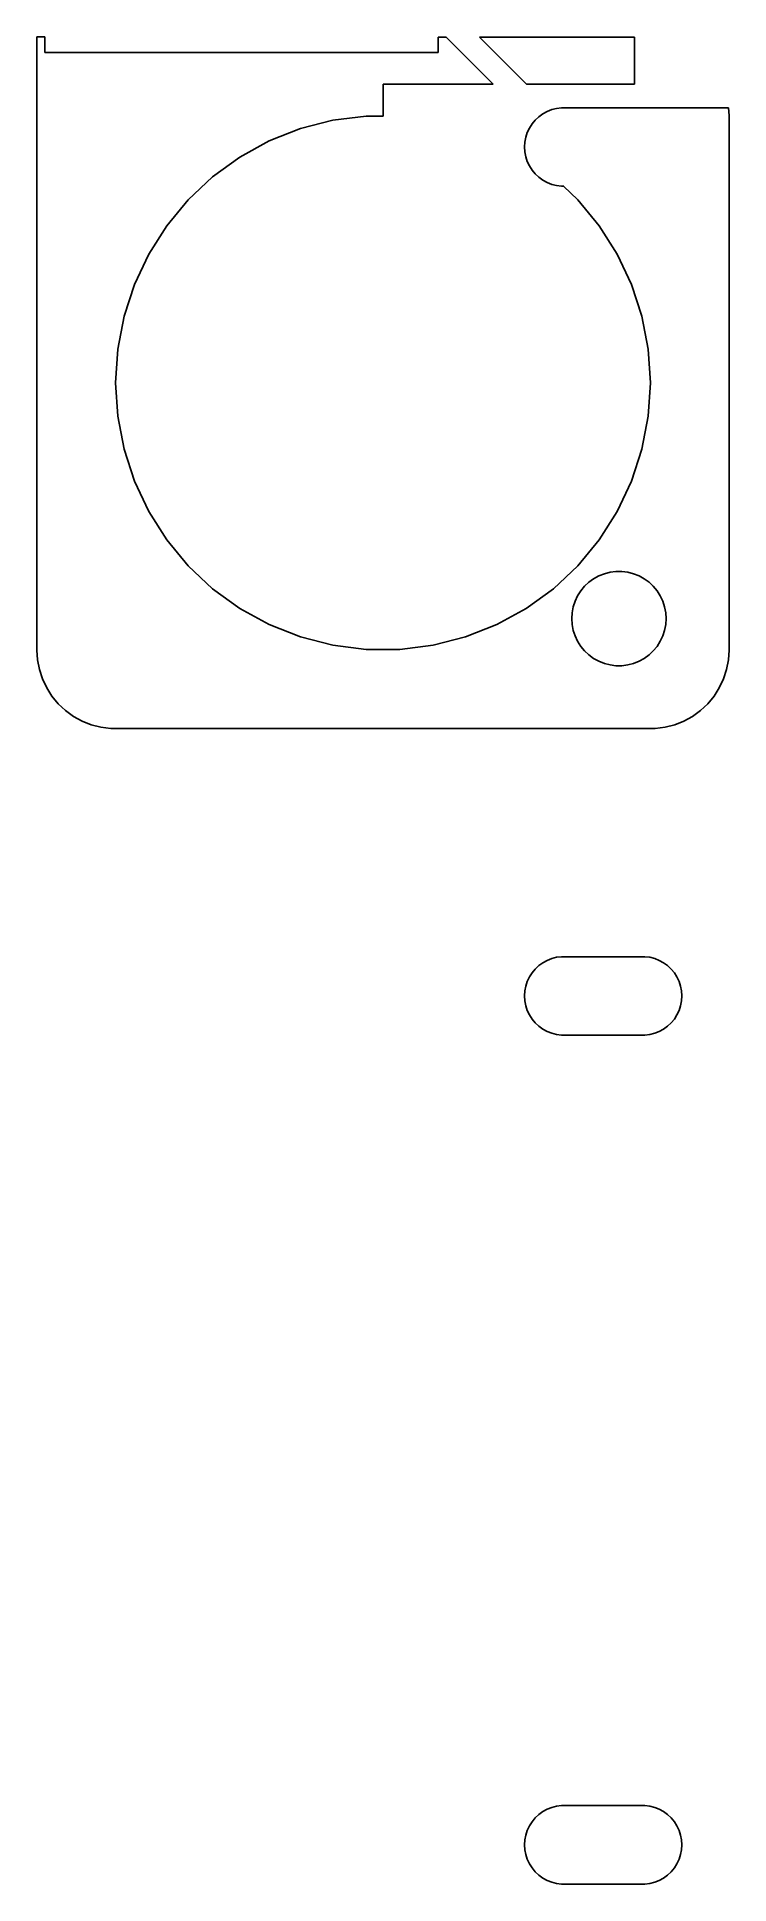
# Model space of a CAD drawing. Header units: metres. Extents: x -22 to 22, y 13 to 130.
import ezdxf

# ---------------------------------------------------------------- set-up
doc = ezdxf.new("R2010")
doc.units = ezdxf.units.M

msp = doc.modelspace()

# ---------------------------------------------------------------- linework, layer by layer
for p, q in [((-21.5, 130), (-22, 130)), ((-22, 130), (-22, 91)), ((-21.5, 129), (-21.5, 130)), ((4.00986, 129.99), (3.5, 129.99)), ((3.5, 129.99), (3.5, 129)), ((6.99998, 127), (4.00986, 129.99)), ((16, 129.99), (6.13118, 129.99)), ((6.13118, 129.99), (9.12131, 127)), ((16, 127), (16, 129.99)), ((3.5, 129), (-21.5, 129)), ((0, 124.966), (0, 127)), ((0, 127), (6.99998, 127)), ((9.12131, 127), (16, 127)), ((-5.25328, 124.168), (-3.18547, 124.699)), ((-3.18547, 124.699), (-1.06743, 124.966)), ((-1.06743, 124.966), (0, 124.966)), ((9.67757, 124.711), (9.47745, 124.469)), ((9.90643, 124.926), (9.67757, 124.711)), ((10.1604, 125.111), (9.90643, 124.926)), ((10.4355, 125.262), (10.1604, 125.111)), ((10.7274, 125.378), (10.4355, 125.262)), ((11.0315, 125.456), (10.7274, 125.378)), ((11.343, 125.495), (11.0315, 125.456)), ((11.5, 125.495), (11.343, 125.495)), ((21.9685, 125.5), (11.5, 125.5)), ((11.5, 125.5), (11.5, 125.495)), ((22, 125), (21.9685, 125.5)), ((22, 91), (22, 125)), ((-9.10905, 122.354), (-7.23824, 123.382)), ((-7.23824, 123.382), (-5.25328, 124.168)), ((9.07854, 123.622), (9.0197, 123.313)), ((9.17555, 123.92), (9.07854, 123.622)), ((9.30922, 124.204), (9.17555, 123.92)), ((9.47745, 124.469), (9.30922, 124.204)), ((-10.8362, 121.099), (-9.10905, 122.354)), ((9.0197, 123.313), (9, 123)), ((9, 123), (9.0197, 122.687)), ((9.0197, 122.687), (9.07854, 122.378)), ((9.07854, 122.378), (9.17555, 122.08)), ((-12.3925, 119.637), (-10.8362, 121.099)), ((9.17555, 122.08), (9.30922, 121.796)), ((9.30922, 121.796), (9.47745, 121.531)), ((9.47745, 121.531), (9.67757, 121.289)), ((9.67757, 121.289), (9.90643, 121.074)), ((9.90643, 121.074), (10.1604, 120.889)), ((10.1604, 120.889), (10.4355, 120.738)), ((10.4355, 120.738), (10.7274, 120.622)), ((10.7274, 120.622), (11.0315, 120.544)), ((11.0315, 120.544), (11.343, 120.505)), ((11.343, 120.505), (11.5, 120.505)), ((11.5, 120.5), (11.4738, 120.5)), ((11.4738, 120.5), (12.3925, 119.637)), ((11.5, 120.505), (11.5, 120.5)), ((-13.7533, 117.992), (-12.3925, 119.637)), ((12.3925, 119.637), (13.7533, 117.992)), ((-14.8972, 116.19), (-13.7533, 117.992)), ((13.7533, 117.992), (14.8972, 116.19)), ((-15.8062, 114.258), (-14.8972, 116.19)), ((14.8972, 116.19), (15.8062, 114.258)), ((-16.4659, 112.228), (-15.8062, 114.258)), ((15.8062, 114.258), (16.4659, 112.228)), ((-16.8659, 110.131), (-16.4659, 112.228)), ((16.4659, 112.228), (16.8659, 110.131)), ((-17, 108), (-16.8659, 110.131)), ((16.8659, 110.131), (17, 108)), ((-16.8659, 105.869), (-17, 108)), ((17, 108), (16.8659, 105.869)), ((-16.4659, 103.772), (-16.8659, 105.869)), ((16.8659, 105.869), (16.4659, 103.772)), ((-15.8062, 101.742), (-16.4659, 103.772)), ((16.4659, 103.772), (15.8062, 101.742)), ((-14.8972, 99.8102), (-15.8062, 101.742)), ((15.8062, 101.742), (14.8972, 99.8102)), ((-13.7533, 98.0077), (-14.8972, 99.8102)), ((14.8972, 99.8102), (13.7533, 98.0077)), ((-12.3925, 96.3627), (-13.7533, 98.0077)), ((13.7533, 98.0077), (12.3925, 96.3627)), ((-10.8362, 94.9013), (-12.3925, 96.3627)), ((12.3925, 96.3627), (10.8362, 94.9013)), ((12.8131, 95.0536), (13.0877, 95.3116)), ((13.0877, 95.3116), (13.3925, 95.533)), ((13.3925, 95.533), (13.7227, 95.7145)), ((13.7227, 95.7145), (14.0729, 95.8532)), ((14.0729, 95.8532), (14.4379, 95.9469)), ((14.4379, 95.9469), (14.8116, 95.9941)), ((14.8116, 95.9941), (15.1884, 95.9941)), ((15.1884, 95.9941), (15.5621, 95.9469)), ((15.5621, 95.9469), (15.927, 95.8532)), ((15.927, 95.8532), (16.2773, 95.7145)), ((16.2773, 95.7145), (16.6075, 95.533)), ((16.6075, 95.533), (16.9123, 95.3116)), ((16.9123, 95.3116), (17.1869, 95.0536)), ((-9.10905, 93.6464), (-10.8362, 94.9013)), ((10.8362, 94.9013), (9.10905, 93.6464)), ((12.0942, 93.7461), (12.2107, 94.1044)), ((12.2107, 94.1044), (12.3711, 94.4453)), ((12.3711, 94.4453), (12.5729, 94.7634)), ((12.5729, 94.7634), (12.8131, 95.0536)), ((17.1869, 95.0536), (17.427, 94.7634)), ((17.427, 94.7634), (17.6289, 94.4453)), ((17.6289, 94.4453), (17.7893, 94.1044)), ((17.7893, 94.1044), (17.9057, 93.7461)), ((-7.23824, 92.618), (-9.10905, 93.6464)), ((9.10905, 93.6464), (7.23824, 92.618)), ((12, 93), (12.0237, 93.376)), ((12.0237, 92.624), (12, 93)), ((12.0237, 93.376), (12.0942, 93.7461)), ((17.9057, 93.7461), (17.9763, 93.376)), ((17.9763, 93.376), (18, 93)), ((18, 93), (17.9763, 92.624)), ((-5.25328, 91.832), (-7.23824, 92.618)), ((-3.18547, 91.3011), (-5.25328, 91.832)), ((5.25328, 91.832), (3.18547, 91.3011)), ((7.23824, 92.618), (5.25328, 91.832)), ((12.0942, 92.2539), (12.0237, 92.624)), ((12.2107, 91.8956), (12.0942, 92.2539)), ((12.3711, 91.5547), (12.2107, 91.8956)), ((17.7893, 91.8956), (17.6289, 91.5547)), ((17.9057, 92.2539), (17.7893, 91.8956)), ((17.9763, 92.624), (17.9057, 92.2539)), ((-22, 91), (-21.9606, 90.3733)), ((-1.06743, 91.0336), (-3.18547, 91.3011)), ((1.06743, 91.0336), (-1.06743, 91.0336)), ((3.18547, 91.3011), (1.06743, 91.0336)), ((12.5729, 91.2366), (12.3711, 91.5547)), ((12.8131, 90.9464), (12.5729, 91.2366)), ((13.0877, 90.6885), (12.8131, 90.9464)), ((13.3925, 90.467), (13.0877, 90.6885)), ((16.9123, 90.6885), (16.6075, 90.467)), ((17.1869, 90.9464), (16.9123, 90.6885)), ((17.427, 91.2366), (17.1869, 90.9464)), ((17.6289, 91.5547), (17.427, 91.2366)), ((21.9606, 90.3733), (22, 91)), ((-21.9606, 90.3733), (-21.8429, 89.7566)), ((-21.8429, 89.7566), (-21.6489, 89.1594)), ((13.7227, 90.2855), (13.3925, 90.467)), ((14.0729, 90.1468), (13.7227, 90.2855)), ((14.4379, 90.0531), (14.0729, 90.1468)), ((14.8116, 90.0059), (14.4379, 90.0531)), ((15.1884, 90.0059), (14.8116, 90.0059)), ((15.5621, 90.0531), (15.1884, 90.0059)), ((15.927, 90.1468), (15.5621, 90.0531)), ((16.2773, 90.2855), (15.927, 90.1468)), ((16.6075, 90.467), (16.2773, 90.2855)), ((21.6489, 89.1594), (21.8429, 89.7566)), ((21.8429, 89.7566), (21.9606, 90.3733)), ((-21.6489, 89.1594), (-21.3815, 88.5912)), ((-21.3815, 88.5912), (-21.0451, 88.0611)), ((21.0451, 88.0611), (21.3815, 88.5912)), ((21.3815, 88.5912), (21.6489, 89.1594)), ((-21.0451, 88.0611), (-20.6448, 87.5773)), ((-20.6448, 87.5773), (-20.1871, 87.1474)), ((-20.1871, 87.1474), (-19.6791, 86.7784)), ((19.6791, 86.7784), (20.1871, 87.1474)), ((20.1871, 87.1474), (20.6448, 87.5773)), ((20.6448, 87.5773), (21.0451, 88.0611)), ((-19.6791, 86.7784), (-19.1289, 86.4759)), ((-19.1289, 86.4759), (-18.5451, 86.2447)), ((-18.5451, 86.2447), (-17.9369, 86.0886)), ((-17.9369, 86.0886), (-17.3139, 86.0099)), ((-17.3139, 86.0099), (17.3139, 86.0099)), ((17.3139, 86.0099), (17.9369, 86.0886)), ((17.9369, 86.0886), (18.5451, 86.2447)), ((18.5451, 86.2447), (19.1289, 86.4759)), ((19.1289, 86.4759), (19.6791, 86.7784)), ((9.67757, 70.7114), (9.47745, 70.4695)), ((9.90643, 70.9263), (9.67757, 70.7114)), ((10.1604, 71.1108), (9.90643, 70.9263)), ((10.4355, 71.2621), (10.1604, 71.1108)), ((10.7274, 71.3776), (10.4355, 71.2621)), ((11.0315, 71.4557), (10.7274, 71.3776)), ((11.343, 71.4951), (11.0315, 71.4557)), ((16.657, 71.4951), (11.343, 71.4951)), ((16.9684, 71.4557), (16.657, 71.4951)), ((17.2725, 71.3776), (16.9684, 71.4557)), ((17.5644, 71.2621), (17.2725, 71.3776)), ((17.8396, 71.1108), (17.5644, 71.2621)), ((18.0936, 70.9263), (17.8396, 71.1108)), ((18.3224, 70.7114), (18.0936, 70.9263)), ((18.5225, 70.4695), (18.3224, 70.7114)), ((9.07854, 69.6217), (9.0197, 69.3133)), ((9.17555, 69.9203), (9.07854, 69.6217)), ((9.30922, 70.2044), (9.17555, 69.9203)), ((9.47745, 70.4695), (9.30922, 70.2044)), ((18.6908, 70.2044), (18.5225, 70.4695)), ((18.8244, 69.9203), (18.6908, 70.2044)), ((18.9214, 69.6217), (18.8244, 69.9203)), ((18.9803, 69.3133), (18.9214, 69.6217)), ((9.0197, 69.3133), (9, 69)), ((9, 69), (9.0197, 68.6867)), ((9.0197, 68.6867), (9.07854, 68.3783)), ((9.07854, 68.3783), (9.17555, 68.0797)), ((18.8244, 68.0797), (18.9214, 68.3783)), ((18.9214, 68.3783), (18.9803, 68.6867)), ((19, 69), (18.9803, 69.3133)), ((18.9803, 68.6867), (19, 69)), ((9.17555, 68.0797), (9.30922, 67.7956)), ((9.30922, 67.7956), (9.47745, 67.5305)), ((9.47745, 67.5305), (9.67757, 67.2886)), ((9.67757, 67.2886), (9.90643, 67.0737)), ((9.90643, 67.0737), (10.1604, 66.8892)), ((17.8396, 66.8892), (18.0936, 67.0737)), ((18.0936, 67.0737), (18.3224, 67.2886)), ((18.3224, 67.2886), (18.5225, 67.5305)), ((18.5225, 67.5305), (18.6908, 67.7956)), ((18.6908, 67.7956), (18.8244, 68.0797)), ((10.1604, 66.8892), (10.4355, 66.7379)), ((10.4355, 66.7379), (10.7274, 66.6223)), ((10.7274, 66.6223), (11.0315, 66.5443)), ((11.0315, 66.5443), (11.343, 66.5049)), ((11.343, 66.5049), (16.657, 66.5049)), ((16.657, 66.5049), (16.9684, 66.5443)), ((16.9684, 66.5443), (17.2725, 66.6223)), ((17.2725, 66.6223), (17.5644, 66.7379)), ((17.5644, 66.7379), (17.8396, 66.8892)), ((9.47745, 16.4695), (9.30922, 16.2044)), ((9.67757, 16.7114), (9.47745, 16.4695)), ((9.90643, 16.9263), (9.67757, 16.7114)), ((10.1604, 17.1108), (9.90643, 16.9263)), ((10.4355, 17.2621), (10.1604, 17.1108)), ((10.7274, 17.3776), (10.4355, 17.2621)), ((11.0315, 17.4557), (10.7274, 17.3776)), ((11.343, 17.4951), (11.0315, 17.4557)), ((16.657, 17.4951), (11.343, 17.4951)), ((16.9684, 17.4557), (16.657, 17.4951)), ((17.2725, 17.3776), (16.9684, 17.4557)), ((17.5644, 17.2621), (17.2725, 17.3776)), ((17.8396, 17.1108), (17.5644, 17.2621)), ((18.0936, 16.9263), (17.8396, 17.1108)), ((18.3224, 16.7114), (18.0936, 16.9263)), ((18.5225, 16.4695), (18.3224, 16.7114)), ((18.6908, 16.2044), (18.5225, 16.4695)), ((9.0197, 15.3133), (9, 15)), ((9.07854, 15.6217), (9.0197, 15.3133)), ((9.17555, 15.9203), (9.07854, 15.6217)), ((9.30922, 16.2044), (9.17555, 15.9203)), ((18.8244, 15.9203), (18.6908, 16.2044)), ((18.9214, 15.6217), (18.8244, 15.9203)), ((18.9803, 15.3133), (18.9214, 15.6217)), ((19, 15), (18.9803, 15.3133)), ((9, 15), (9.0197, 14.6867)), ((9.0197, 14.6867), (9.07854, 14.3783)), ((9.07854, 14.3783), (9.17555, 14.0797)), ((18.8244, 14.0797), (18.9214, 14.3783)), ((18.9214, 14.3783), (18.9803, 14.6867)), ((18.9803, 14.6867), (19, 15)), ((9.17555, 14.0797), (9.30922, 13.7956)), ((9.30922, 13.7956), (9.47745, 13.5305)), ((9.47745, 13.5305), (9.67757, 13.2886)), ((9.67757, 13.2886), (9.90643, 13.0737)), ((9.90643, 13.0737), (10.1604, 12.8892)), ((17.8396, 12.8892), (18.0936, 13.0737)), ((18.0936, 13.0737), (18.3224, 13.2886)), ((18.3224, 13.2886), (18.5225, 13.5305)), ((18.5225, 13.5305), (18.6908, 13.7956)), ((18.6908, 13.7956), (18.8244, 14.0797)), ((10.1604, 12.8892), (10.4355, 12.7379)), ((10.4355, 12.7379), (10.7274, 12.6223)), ((10.7274, 12.6223), (11.0315, 12.5443)), ((11.0315, 12.5443), (11.343, 12.5049)), ((11.343, 12.5049), (16.657, 12.5049)), ((16.657, 12.5049), (16.9684, 12.5443)), ((16.9684, 12.5443), (17.2725, 12.6223)), ((17.2725, 12.6223), (17.5644, 12.7379)), ((17.5644, 12.7379), (17.8396, 12.8892))]:
    msp.add_line(p, q)

doc.saveas('drawing.dxf')
